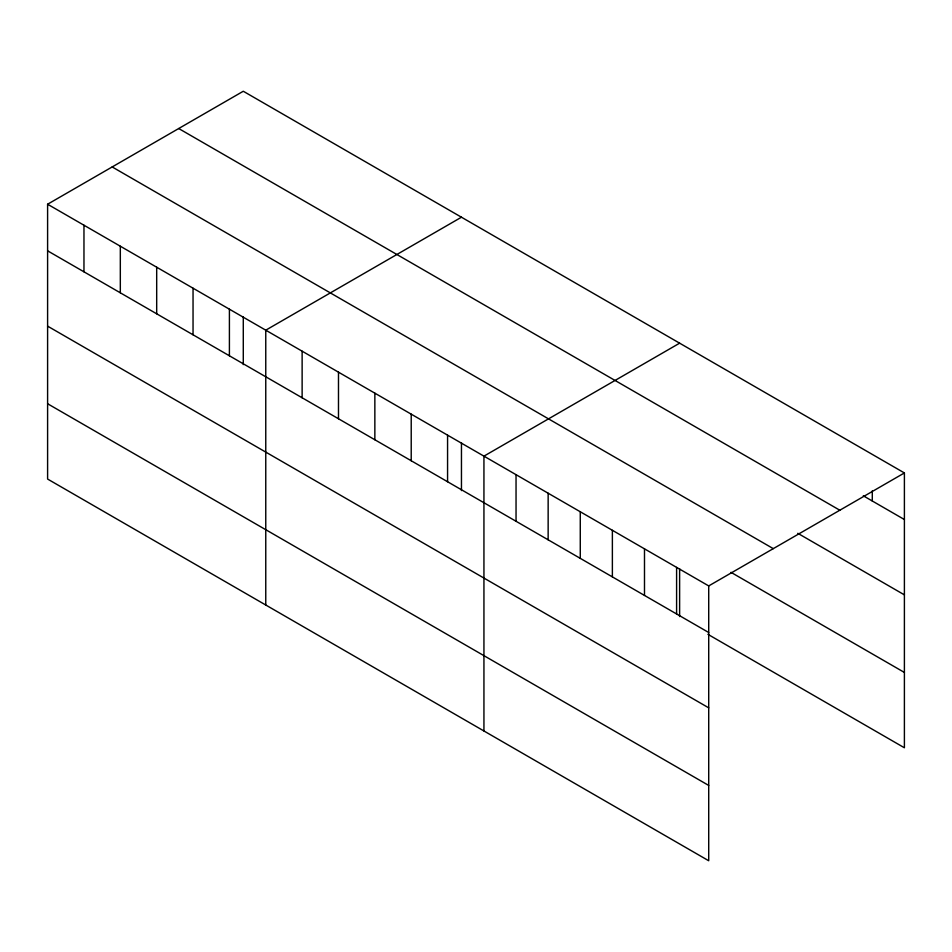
<?xml version="1.0" encoding="UTF-8"?>
<svg xmlns="http://www.w3.org/2000/svg" width="952" height="952" viewBox="0 0 952 952"><rect width="100%" height="100%" fill="white"/><g stroke="black" fill="none" stroke-linecap="round" stroke-linejoin="round"><path stroke-width="1.43" d="M47.6 204.228L708.716 585.92L708.716 860.751L47.6 479.058L47.6 204.228L243.284 91.249L904.4 472.942L904.4 747.772L707.883 634.306M461.458 217.211L265.763 330.189L265.763 605.02M679.621 343.172L483.937 456.151L483.937 730.969M708.716 585.92L904.4 472.942M863.297 495.802L904.4 519.53M178.714 128.532L839.819 510.224M797.788 533.298L904.4 594.857M112.181 166.945L773.286 548.638M731.005 572.342L904.4 672.445M47.6 250.828L708.716 632.509M47.6 326.143L708.716 707.836M47.6 403.743L708.716 785.436M872.294 490.804L872.294 500.99M679.621 568.749L679.621 616.551M676.598 567.38L676.598 613.981M644.492 548.84L644.492 595.44M612.374 530.3L612.374 576.9M580.268 511.76L580.268 558.36M548.15 493.231L548.15 539.82M516.043 474.691L516.043 521.279M461.458 442.787L461.458 490.589M447.571 435.159L447.571 481.748M411.216 414.156L411.216 460.756M374.85 393.164L374.85 439.764M338.484 372.172L338.484 418.773M302.129 351.181L302.129 397.781M243.284 316.837L243.284 364.628M229.408 309.198L229.408 355.786M193.042 288.206L193.042 334.795M156.687 267.214L156.687 313.803M120.321 246.223L120.321 292.811M83.966 225.219L83.966 271.82"/></g></svg>
